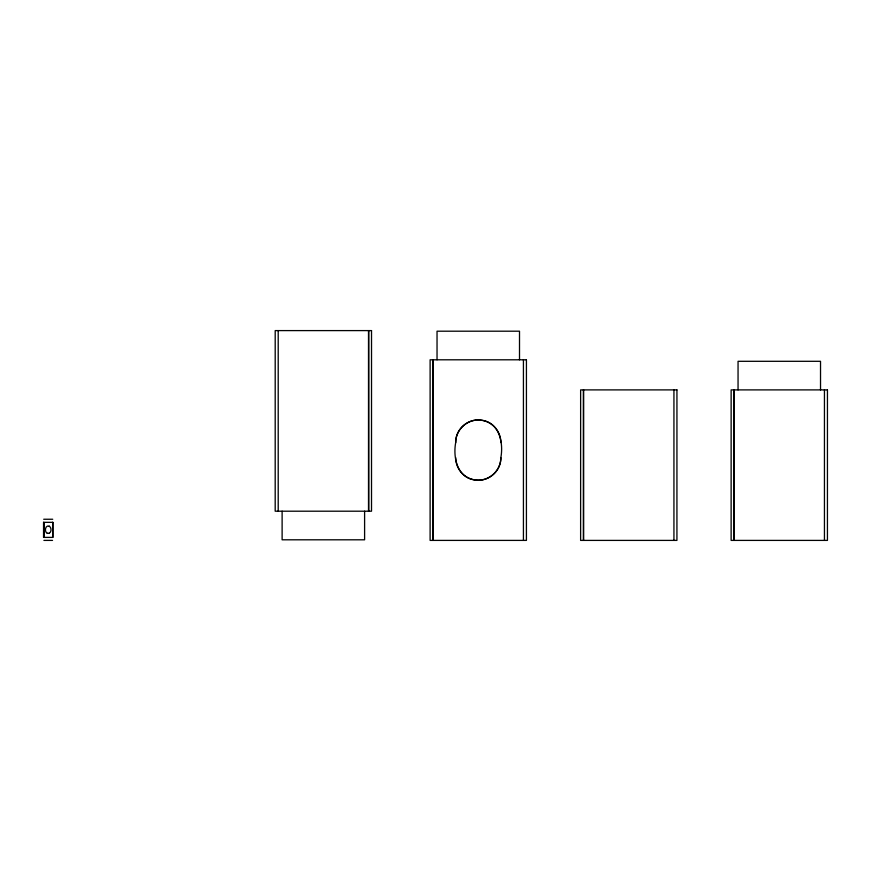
<?xml version="1.0" encoding="UTF-8"?>
<svg xmlns="http://www.w3.org/2000/svg" width="871" height="871" viewBox="0 0 871 871"><rect width="100%" height="100%" fill="white"/><g stroke="black" fill="none" stroke-linecap="round" stroke-linejoin="round"><path stroke-width="1.31" d="M455.696 442.577C455.348 429.414 468.206 418.124 481.217 420.192C499.279 422.185 503.656 442.61 500.847 457.623C501.195 470.786 488.326 482.066 475.326 480.008C457.264 478.016 452.887 457.591 455.696 442.577A22.581 22.581 0 0 1 478.266 419.996A22.581 22.581 0 0 1 500.847 442.577M49.212 533.281C51.639 532.018 51.639 527.423 49.212 526.16M49.19 533.292L47.241 533.292M43.702 519.247L52.728 519.247M43.909 540.401L52.521 540.401M49.19 526.149C45.172 524.778 44.105 531.811 47.219 533.281M824.445 389.892L824.445 540.401M820.526 389.892L820.526 361.302L738.053 361.302L738.053 389.892M734.133 389.892L734.133 540.401M733.894 389.892L733.894 540.401M673.936 389.892L673.936 540.401M583.624 389.892L583.624 540.401M583.385 389.892L583.385 540.401M523.427 359.799L523.427 540.401M519.508 359.799L519.508 331.198L437.035 331.198L437.035 359.799M433.116 359.799L433.116 540.401M432.876 359.799L432.876 540.401M368.749 330.599L368.749 511.201M368.509 330.599L368.509 511.201M364.601 511.201L364.601 539.802L282.117 539.802L282.117 511.201M278.208 330.599L278.208 511.201M52.881 522.339L52.881 537.396M43.855 522.339L43.855 537.396M43.55 522.339L43.55 537.396M500.847 457.623A22.581 22.581 0 0 1 478.266 480.204A22.581 22.581 0 0 1 455.696 457.623M371.514 330.599L275.203 330.599L275.192 511.201L371.514 511.201L371.525 330.599M526.422 359.799L430.122 359.799L430.111 540.401L526.422 540.401L526.432 359.799M676.93 389.892L580.63 389.892L580.619 540.401L676.93 540.401L676.941 389.892M827.439 389.892L731.139 389.892L731.128 540.401L827.439 540.401L827.45 389.892M52.717 522.339L43.713 522.339L43.702 537.396L52.728 537.396L52.728 522.339"/></g></svg>
